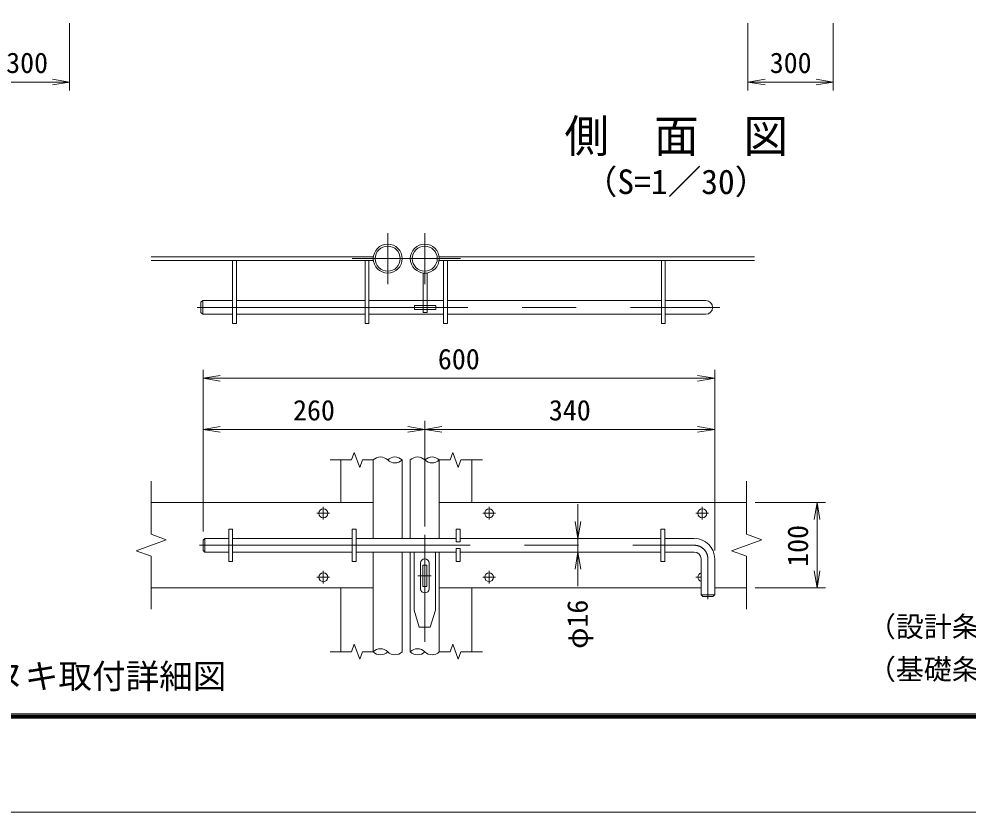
# Model space of a CAD drawing. Units: millimetres, scale not verified, with parts at other scales. Extents: x -6300 to 6300, y -4455 to 4455.
# Drawn here: x -3485 to -143, y -4455 to -1664 of the extents above; entities that cross this region are included whole.
import ezdxf
from ezdxf.enums import TextEntityAlignment as Align

# ---------------------------------------------------------------- set-up
doc = ezdxf.new("R2010")
doc.units = ezdxf.units.MM
doc.header["$LTSCALE"] = 30
doc.linetypes.add('DASHED', pattern=[7.5, 6, -1.5])
doc.linetypes.add('USER1', pattern=[50.8, 31.75, -6.35, 6.35, -6.35])
for name, color, linetype, lineweight in [('0-0_D-STR1', 1, 'Continuous', 18), ('0-1_D-STR3', 3, 'Continuous', 13), ('0-2_D-BMK', 2, 'USER1', 13), ('0-6_D-STR-DIM', 7, 'Continuous', 9), ('0-7_0', 7, 'Continuous', 9), ('0-9_D-TTL-TXT', 7, 'Continuous', 18), ('0-A_D-TTL', 7, 'Continuous', 9)]:
    doc.layers.add(name, color=color, linetype=linetype, lineweight=lineweight)
doc.styles.add('ＭＳ ゴシック', font='')
doc.styles.get('ＭＳ ゴシック').set_extended_font_data('MS Gothic')

# ---------------------------------------------------------------- blocks, each defined once
blk = doc.blocks.new('_Open')
at = {"layer": '0-7_0'}
blk.add_line((-30, 5), (0, 0), dxfattribs=at)
blk.add_lwpolyline([(-30, -5), (0, 0), (-30, 0)], dxfattribs=at)

msp = doc.modelspace()

# ---------------------------------------------------------------- linework, layer by layer
at = {"layer": '0-0_D-STR1'}
for p, q in [((-2238.78, -2500.72), (-3020.1, -2500.72)), ((-2007.18, -2500.72), (-897.59, -2500.72)), ((-2238.78, -2514.22), (-3020.1, -2514.22)), ((-2007.18, -2514.22), (-897.59, -2514.22)), ((-2353.23, -3216.1), (-2353.23, -3366.1)), ((-2239.23, -3216.1), (-2239.23, -3492.1)), ((-2137.23, -3216.1), (-2137.23, -3492.1)), ((-2108.73, -3216.1), (-2108.73, -3492.1)), ((-2006.73, -3216.1), (-2006.73, -3492.1)), ((-1892.73, -3216.1), (-1892.73, -3366.1)), ((-2239.23, -3366.1), (-3020.1, -3366.1)), ((-2006.73, -3366.1), (-925.23, -3366.1)), ((-2239.23, -3540.1), (-2239.23, -3891.1)), ((-2137.23, -3540.1), (-2137.23, -3891.1)), ((-2108.73, -3540.1), (-2108.73, -3891.1)), ((-2006.73, -3540.1), (-2006.73, -3891.1)), ((-2239.23, -3666.1), (-3020.1, -3666.1)), ((-2353.23, -3666.1), (-2353.23, -3891.1)), ((-2006.73, -3666.1), (-1085.73, -3666.1)), ((-1892.73, -3666.1), (-1892.73, -3891.1)), ((-1037.73, -3666.1), (-925.23, -3666.1))]:
    msp.add_line(p, q, dxfattribs=at)
for centre, radius in [((-2188.23, -2507.47), 51), ((-2188.23, -2507.47), 44.1), ((-2057.73, -2507.47), 51), ((-2057.73, -2507.47), 44.1)]:
    msp.add_circle(centre, radius, dxfattribs=at)
at = {"layer": '0-1_D-STR3'}
for p, q in [((-2734.23, -2736.22), (-2734.23, -2514.22)), ((-2720.73, -2736.22), (-2720.73, -2514.22)), ((-2267.73, -2736.22), (-2267.73, -2514.22)), ((-2254.23, -2736.22), (-2254.23, -2514.22)), ((-1991.73, -2736.22), (-1991.73, -2514.22)), ((-1978.23, -2736.22), (-1978.23, -2514.22)), ((-1225.23, -2736.22), (-1225.23, -2514.22)), ((-1211.73, -2736.22), (-1211.73, -2514.22)), ((-2062.98, -2558.47), (-2049.48, -2558.47)), ((-2062.98, -2655.22), (-2062.98, -2558.47)), ((-2049.48, -2655.22), (-2049.48, -2558.47)), ((-2845.23, -2661.22), (-2839.23, -2655.22)), ((-2845.23, -2697.22), (-2845.23, -2661.22)), ((-2839.23, -2655.22), (-2734.23, -2655.22)), ((-2839.23, -2655.22), (-2839.23, -2703.22)), ((-2720.73, -2655.22), (-2267.73, -2655.22)), ((-2254.23, -2655.22), (-1991.73, -2655.22)), ((-1978.23, -2655.22), (-1225.23, -2655.22)), ((-1211.73, -2655.22), (-1069.23, -2655.22)), ((-2845.23, -2697.22), (-2839.23, -2703.22)), ((-2839.23, -2703.22), (-2734.23, -2703.22)), ((-2720.73, -2703.22), (-2267.73, -2703.22)), ((-2254.23, -2703.22), (-1991.73, -2703.22)), ((-1978.23, -2703.22), (-1225.23, -2703.22)), ((-1211.73, -2703.22), (-1069.23, -2703.22)), ((-2734.23, -2736.22), (-2720.73, -2736.22)), ((-2267.73, -2736.22), (-2254.23, -2736.22)), ((-1991.73, -2736.22), (-1978.23, -2736.22)), ((-1225.23, -2736.22), (-1211.73, -2736.22)), ((-2747.73, -3459.1), (-2734.23, -3459.1)), ((-2747.73, -3459.1), (-2747.73, -3573.1)), ((-2734.23, -3459.1), (-2734.23, -3573.1)), ((-2312.73, -3459.1), (-2312.73, -3573.1)), ((-2312.73, -3459.1), (-2299.23, -3459.1)), ((-2299.23, -3459.1), (-2299.23, -3573.1)), ((-1946.73, -3459.1), (-1946.73, -3504.1)), ((-1946.73, -3459.1), (-1933.23, -3459.1)), ((-1933.23, -3459.1), (-1933.23, -3504.1)), ((-1226.73, -3459.1), (-1226.73, -3573.1)), ((-1226.73, -3459.1), (-1213.23, -3459.1)), ((-1213.23, -3459.1), (-1213.23, -3573.1)), ((-2837.73, -3498.1), (-2831.73, -3492.1)), ((-2837.73, -3498.1), (-2837.73, -3534.1)), ((-2831.73, -3492.1), (-2747.73, -3492.1)), ((-2831.73, -3492.1), (-2831.73, -3540.1)), ((-2734.23, -3492.1), (-2312.73, -3492.1)), ((-2299.23, -3492.1), (-1946.73, -3492.1)), ((-1946.73, -3504.1), (-1933.23, -3504.1)), ((-1933.23, -3492.1), (-1226.73, -3492.1)), ((-1213.23, -3492.1), (-1109.73, -3492.1)), ((-2837.73, -3534.1), (-2831.73, -3540.1)), ((-2831.73, -3540.1), (-2747.73, -3540.1)), ((-2734.23, -3540.1), (-2312.73, -3540.1)), ((-2299.23, -3540.1), (-1946.73, -3540.1)), ((-2095.23, -3540.1), (-2095.23, -3744.1)), ((-2020.23, -3540.1), (-2020.23, -3744.1)), ((-1946.73, -3528.1), (-1946.73, -3573.1)), ((-1933.23, -3540.1), (-1226.73, -3540.1)), ((-1213.23, -3540.1), (-1109.73, -3540.1)), ((-2747.73, -3573.1), (-2734.23, -3573.1)), ((-2312.73, -3573.1), (-2299.23, -3573.1)), ((-1946.73, -3573.1), (-1933.23, -3573.1)), ((-1226.73, -3573.1), (-1213.23, -3573.1)), ((-1037.73, -3564.1), (-1037.73, -3690.1)), ((-2072.73, -3579.1), (-2072.73, -3669.1)), ((-2064.48, -3586.6), (-2050.98, -3586.6)), ((-2064.48, -3586.6), (-2064.48, -3661.6)), ((-2050.98, -3586.6), (-2050.98, -3661.6)), ((-2042.73, -3579.1), (-2042.73, -3669.1)), ((-2064.48, -3661.6), (-2050.98, -3661.6)), ((-1085.73, -3690.1), (-1037.73, -3690.1)), ((-1079.73, -3696.1), (-1043.73, -3696.1)), ((-1043.73, -3696.1), (-1037.73, -3690.1)), ((-2095.23, -3744.1), (-2077.23, -3804.1)), ((-2038.23, -3804.1), (-2020.23, -3744.1)), ((-2077.23, -3804.1), (-2038.23, -3804.1))]:
    msp.add_line(p, q, dxfattribs=at)
at = {"layer": '0-1_D-STR3', "color": 4, "linetype": 'DASHED', "lineweight": 9}
for p, q in [((-2093.73, -2672.47), (-2018.73, -2672.47)), ((-2093.73, -2672.47), (-2093.73, -2685.97)), ((-2062.98, -2655.22), (-2062.98, -2696.47)), ((-2049.48, -2655.22), (-2049.48, -2696.47)), ((-2018.73, -2672.47), (-2018.73, -2685.97)), ((-2093.73, -2685.97), (-2018.73, -2685.97)), ((-2062.98, -2696.47), (-2049.48, -2696.47))]:
    msp.add_line(p, q, dxfattribs=at)
at = {"layer": '0-1_D-STR3'}
for points in [[(-1946.73, -3528.1), (-1933.23, -3528.1), (-1933.23, -3573.1)], [(-1085.73, -3564.1), (-1085.73, -3690.1), (-1079.73, -3696.1)]]:
    msp.add_lwpolyline(points, dxfattribs=at)
for centre in [(-2414.73, -3403.6), (-1831.23, -3403.6), (-1081.23, -3403.6), (-2414.73, -3628.6), (-1831.23, -3628.6)]:
    msp.add_circle(centre, 15.75, dxfattribs=at)
for centre, radius, start, end in [((-1069.23, -2679.22), 24, 270, 90), ((-1109.73, -3564.1), 72, 0, 90), ((-1109.73, -3564.1), 24, 0, 90), ((-2057.73, -3579.1), 15, 0, 180), ((-1081.23, -3628.6), 15.75, 106.60155, 253.39845), ((-2057.73, -3669.1), 15, 180, 0)]:
    msp.add_arc(centre, radius, start, end, dxfattribs=at)
at = {"layer": '0-2_D-BMK'}
for p, q in [((-2188.23, -2597.47), (-2188.23, -2417.47)), ((-2057.73, -2597.47), (-2057.73, -2417.47)), ((-2312.73, -2507.47), (-1931.73, -2507.47)), ((-2858.25, -2679.22), (-1019.41, -2679.22)), ((-2437.05, -3403.6), (-2392.41, -3403.6)), ((-2414.73, -3381.28), (-2414.73, -3425.92)), ((-1808.91, -3403.6), (-1853.55, -3403.6)), ((-1831.23, -3381.28), (-1831.23, -3425.92)), ((-1058.91, -3403.6), (-1103.55, -3403.6)), ((-1081.23, -3381.28), (-1081.23, -3425.92)), ((-2057.73, -3480.03), (-2057.73, -3856.64)), ((-2850.05, -3516.1), (-1109.73, -3516.1)), ((-1061.73, -3564.1), (-1061.73, -3705.89)), ((-2414.73, -3606.28), (-2414.73, -3650.92)), ((-1831.23, -3606.28), (-1831.23, -3650.92)), ((-2437.05, -3628.6), (-2392.41, -3628.6)), ((-2082.01, -3624.1), (-2035.37, -3624.1)), ((-1808.91, -3628.6), (-1853.55, -3628.6)), ((-1085.73, -3628.6), (-1103.55, -3628.6))]:
    msp.add_line(p, q, dxfattribs=at)
msp.add_arc((-1109.73, -3564.1), 48, 0, 90, dxfattribs=at)
at = {"layer": '0-6_D-STR-DIM'}
for p, q in [((-3307.24, -1679.05), (-3307.24, -1915.98)), ((-920.62, -1679.05), (-920.62, -1915.98)), ((-620.62, -1679.05), (-620.62, -1915.98)), ((-3547.24, -1885.98), (-3367.24, -1885.98)), ((-860.62, -1885.98), (-680.62, -1885.98)), ((-2837.73, -3468.1), (-2837.73, -2898.57)), ((-1037.73, -3534.1), (-1037.73, -2898.57)), ((-2777.73, -2928.57), (-1097.73, -2928.57)), ((-2837.73, -3468.1), (-2837.73, -3078.57)), ((-2057.73, -3450.03), (-2057.73, -3078.57)), ((-2057.73, -3450.03), (-2057.73, -3078.57)), ((-1037.73, -3534.1), (-1037.73, -3078.57)), ((-2777.73, -3108.57), (-2117.73, -3108.57)), ((-1997.73, -3108.57), (-1097.73, -3108.57)), ((-2305.85, -3189.67), (-2315.47, -3216.1)), ((-2286.61, -3242.53), (-2305.85, -3189.67)), ((-1959.35, -3189.67), (-1968.97, -3216.1)), ((-1940.11, -3242.53), (-1959.35, -3189.67)), ((-2315.47, -3216.1), (-2390.73, -3216.1)), ((-2276.99, -3216.1), (-2286.61, -3242.53)), ((-2276.99, -3216.1), (-2239.23, -3216.1)), ((-2006.73, -3216.1), (-1968.97, -3216.1)), ((-1930.49, -3216.1), (-1940.11, -3242.53)), ((-1930.49, -3216.1), (-1855.23, -3216.1)), ((-3020.1, -3291.1), (-3020.1, -3477.62)), ((-925.23, -3291.1), (-925.23, -3477.62)), ((-1519.04, -3432.1), (-1519.04, -3372.1)), ((-895.23, -3366.1), (-647.6, -3366.1)), ((-677.6, -3606.1), (-677.6, -3426.1)), ((-3072.96, -3535.34), (-2967.24, -3496.86)), ((-2967.24, -3496.86), (-3020.1, -3477.62)), ((-1439.62, -3492.1), (-1549.04, -3492.1)), ((-1519.04, -3540.1), (-1519.04, -3492.1)), ((-978.09, -3535.34), (-872.37, -3496.86)), ((-872.37, -3496.86), (-925.23, -3477.62)), ((-3020.1, -3554.58), (-3072.96, -3535.34)), ((-1439.62, -3540.1), (-1549.04, -3540.1)), ((-925.23, -3554.58), (-978.09, -3535.34)), ((-3020.1, -3554.58), (-3020.1, -3741.1)), ((-925.23, -3554.58), (-925.23, -3741.1)), ((-1519.04, -3600.1), (-1519.04, -3660.1)), ((-895.23, -3666.1), (-647.6, -3666.1)), ((-2305.72, -3864.67), (-2315.34, -3891.1)), ((-2286.48, -3917.53), (-2305.72, -3864.67)), ((-1959.22, -3864.67), (-1968.84, -3891.1)), ((-1939.98, -3917.53), (-1959.22, -3864.67)), ((-2315.6, -3891.1), (-2390.86, -3891.1)), ((-2276.86, -3891.1), (-2286.48, -3917.53)), ((-2276.86, -3891.1), (-2239.23, -3891.1)), ((-2006.6, -3891.1), (-1968.84, -3891.1)), ((-1930.36, -3891.1), (-1939.98, -3917.53)), ((-1930.36, -3891.1), (-1855.1, -3891.1))]:
    msp.add_line(p, q, dxfattribs=at)
for centre, start, end in [((-2213.73, -3241.76), 45.18146, 134.81854), ((-2162.73, -3241.76), 45.18146, 134.81854), ((-2083.23, -3241.76), 45.18146, 134.81854), ((-2032.23, -3241.76), 45.18146, 134.81854), ((-2162.73, -3190.44), 225.18146, 314.81854), ((-2032.23, -3190.44), 225.18146, 314.81854), ((-2213.73, -3916.76), 45.18146, 134.81854), ((-2213.73, -3865.44), 225.18146, 314.81854), ((-2162.73, -3865.44), 225.18146, 314.81854), ((-2083.23, -3916.76), 45.18146, 134.81854), ((-2083.23, -3865.44), 225.18146, 314.81854), ((-2032.23, -3865.44), 225.18146, 314.81854)]:
    msp.add_arc(centre, 36.18, start, end, dxfattribs=at)
at = {"layer": '0-A_D-TTL', "color": 2, "lineweight": 18}
msp.add_lwpolyline([(-6300, 4455), (6300, 4455), (6300, -4455), (-6300, -4455)], close=True, dxfattribs=at)
at = {"layer": '0-A_D-TTL'}
for points in [[(-5895, 4125), (5895, 4125), (5895, -4125), (-5895, -4125)], [(-5891.25, 4121.25), (5891.25, 4121.25), (5891.25, -4121.25), (-5891.25, -4121.25)], [(-5887.5, 4117.5), (5887.5, 4117.5), (5887.5, -4117.5), (-5887.5, -4117.5)], [(-5883.75, 4113.75), (5883.75, 4113.75), (5883.75, -4113.75), (-5883.75, -4113.75)], [(-5880, 4110), (5880, 4110), (5880, -4110), (-5880, -4110)]]:
    msp.add_lwpolyline(points, close=True, dxfattribs=at)

# ---------------------------------------------------------------- block references
at = {"layer": '0-6_D-STR-DIM', "xscale": 2, "yscale": 2}
for p in [(-3307.24, -1885.98), (-620.62, -1885.98), (-1037.73, -2928.57), (-2057.73, -3108.57), (-1037.73, -3108.57)]:
    msp.add_blockref('_Open', p, dxfattribs=at)
for p, rotation in [((-920.62, -1885.98), 180), ((-2837.73, -2928.57), 180), ((-2837.73, -3108.57), 180), ((-2057.73, -3108.57), 180), ((-677.6, -3366.1), 90), ((-1519.04, -3492.1), 270), ((-1519.04, -3540.1), 90), ((-677.6, -3666.1), 270)]:
    msp.add_blockref('_Open', p, dxfattribs=dict(at, rotation=rotation))

# ---------------------------------------------------------------- texts
at = {"layer": '0-6_D-STR-DIM', "style": 'ＭＳ ゴシック'}
for s, p in [('300', (-3530.56, -1875.86)), ('300', (-843.94, -1875.86)), ('600', (-2011.6, -2918.45)), ('260', (-2521.23, -3098.45)), ('340', (-1621.04, -3098.45))]:
    msp.add_text(s, height=72.14, dxfattribs=at).set_placement(p, align=Align.BOTTOM_LEFT)
for s, p in [('100', (-687.72, -3592.07)), ('φ16', (-1462.95, -3880.53))]:
    msp.add_text(s, height=72.14, rotation=90, dxfattribs=at).set_placement(p, align=Align.BOTTOM_LEFT)
at = {"layer": '0-9_D-TTL-TXT', "style": 'ＭＳ ゴシック'}
for s, height, p in [('側\u3000面\u3000図', 115.5, (-1566.62, -2168.26)), ('（S=1／30）', 86.66, (-1498.4, -2306.22)), ('（設計条件）風荷重：昭和57年改正 建築基準法・同施行令に基づく風圧力に準拠。', 72.14, (-498.67, -3860.4)), ('（基礎条件）長期許容地耐力98kN/㎡ の場合。', 72.14, (-498.67, -4010.4)), ('カンヌキ取付詳細図', 86.66, (-3819.73, -4046.4))]:
    msp.add_text(s, height=height, dxfattribs=at).set_placement(p, align=Align.BOTTOM_LEFT)

doc.saveas('drawing.dxf')
